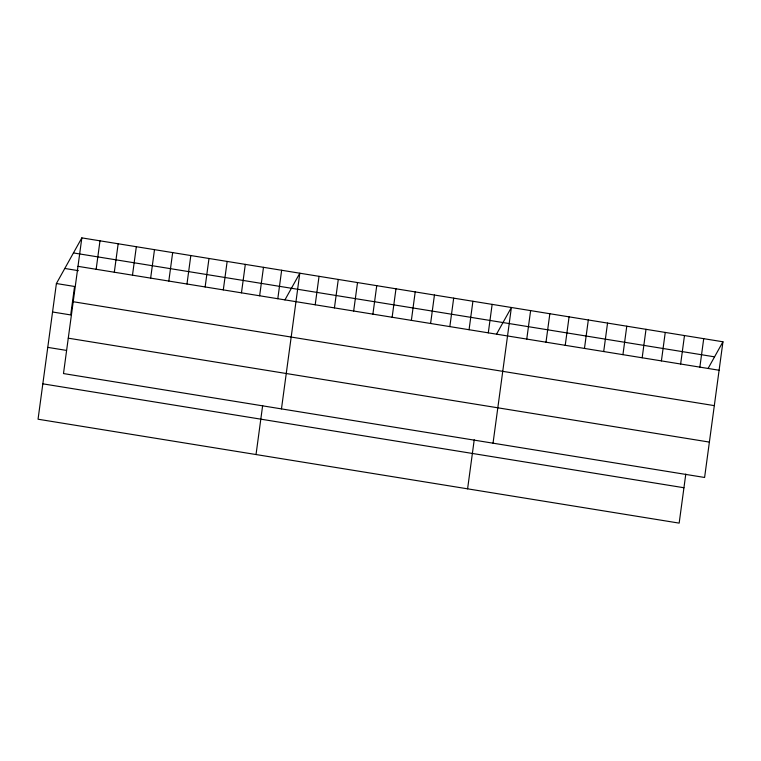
<?xml version="1.0" encoding="UTF-8"?>
<svg xmlns="http://www.w3.org/2000/svg" width="761" height="761" viewBox="0 0 761 761"><rect width="100%" height="100%" fill="white"/><g stroke="black" fill="none" stroke-linecap="round" stroke-linejoin="round"><path stroke-width="1.14" d="M81.836 237.879L63.486 373.565L704.6 477.47L722.95 341.784L81.836 237.879L56.4 283.53L38.05 419.216L679.164 523.121L685.794 474.065M96.152 269.289L99.995 240.818M114.312 272.229L118.164 243.767M132.481 275.178L136.333 246.707M150.649 278.117L154.493 249.656M168.809 281.066L172.661 252.595M186.978 284.005L190.821 255.544M205.137 286.954L208.99 258.483M223.306 289.893L227.149 261.432M241.465 292.833L245.318 264.371M259.634 295.782L263.487 267.32M256.029 454.545L262.659 405.489M277.803 298.721L281.646 270.26M281.465 408.895L299.815 273.209L284.928 299.91M315.197 304.79L319.049 276.319M334.431 307.901L338.284 279.439M353.665 311.021L357.518 282.559M372.9 314.141L376.743 285.67M392.134 317.251L395.977 288.79M411.368 320.371L415.211 291.91M430.602 323.492L434.445 295.021M449.837 326.612L453.68 298.141M469.061 329.722L472.914 301.261M488.296 332.842L492.148 304.371M467.596 488.838L474.227 439.782M493.033 443.187L511.382 307.492L496.505 334.203M526.764 339.073L530.617 310.612M545.998 342.193L549.851 313.732M565.233 345.313L569.085 316.842M584.467 348.424L588.32 319.962M603.701 351.544L607.544 323.083M622.936 354.664L626.779 326.193M642.17 357.775L646.013 329.313M661.404 360.895L665.247 332.433M680.638 364.015L684.481 335.544M699.863 367.135L703.716 338.664M708.072 368.486L722.95 341.784M73.437 252.937L714.56 356.842M77.983 266.34L719.097 370.246M64.79 268.462L78.412 270.669M56.4 283.53L74.559 286.469L70.716 314.93L52.547 311.991M73.199 301.727L714.313 405.632M68.271 338.179L709.385 442.093M47.762 347.377L65.931 350.317M42.835 383.829L683.949 487.744"/></g></svg>
